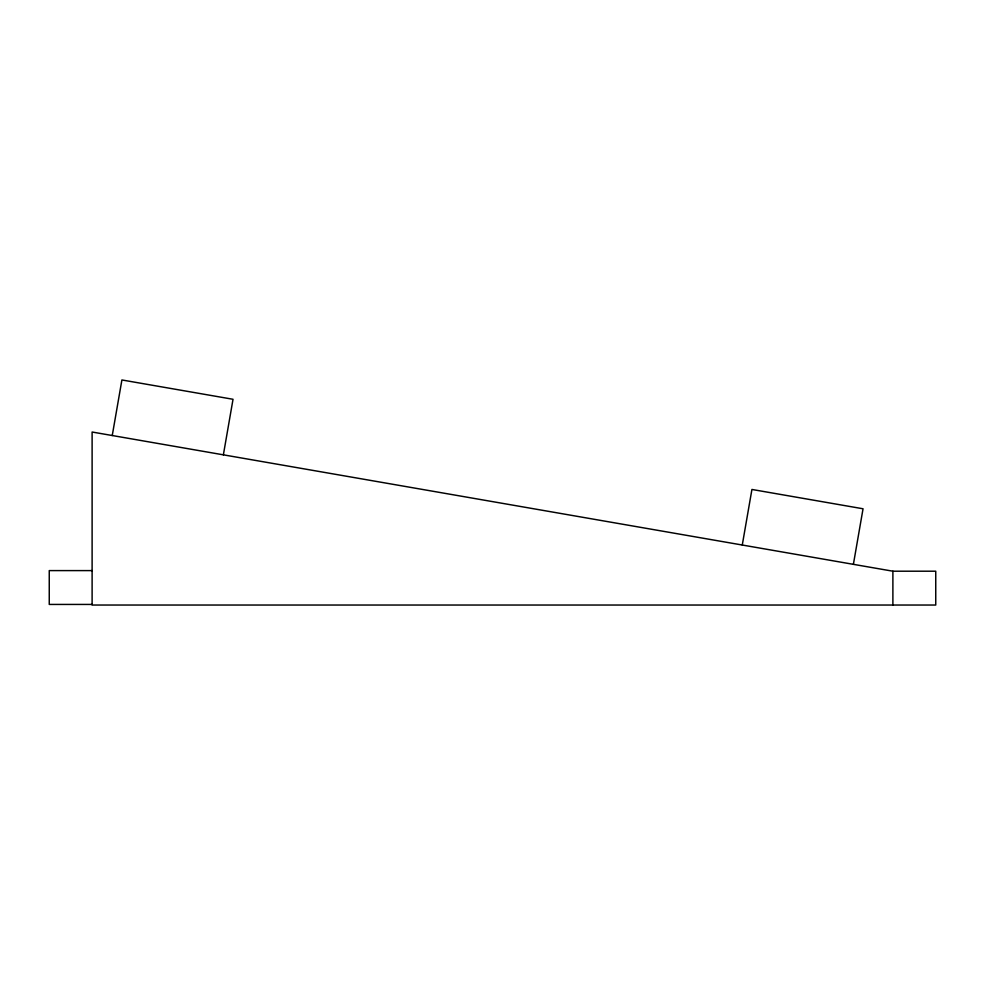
<?xml version="1.0" encoding="UTF-8"?>
<svg xmlns="http://www.w3.org/2000/svg" width="985" height="985" viewBox="0 0 985 985"><rect width="100%" height="100%" fill="white"/><g stroke="black" fill="none" stroke-linecap="round" stroke-linejoin="round"><path stroke-width="1.48" d="M112.253 435.518L121.906 379.964L233.026 399.282L223.373 454.836M742.271 545.025L751.924 489.459L863.045 508.777L853.392 564.331M92.11 570.598L49.25 570.598L49.25 604.433L92.11 604.433M892.89 571.202L935.75 571.202L935.75 605.036L92.11 605.036L92.11 432.021L892.89 571.202L892.89 605.036"/></g></svg>
